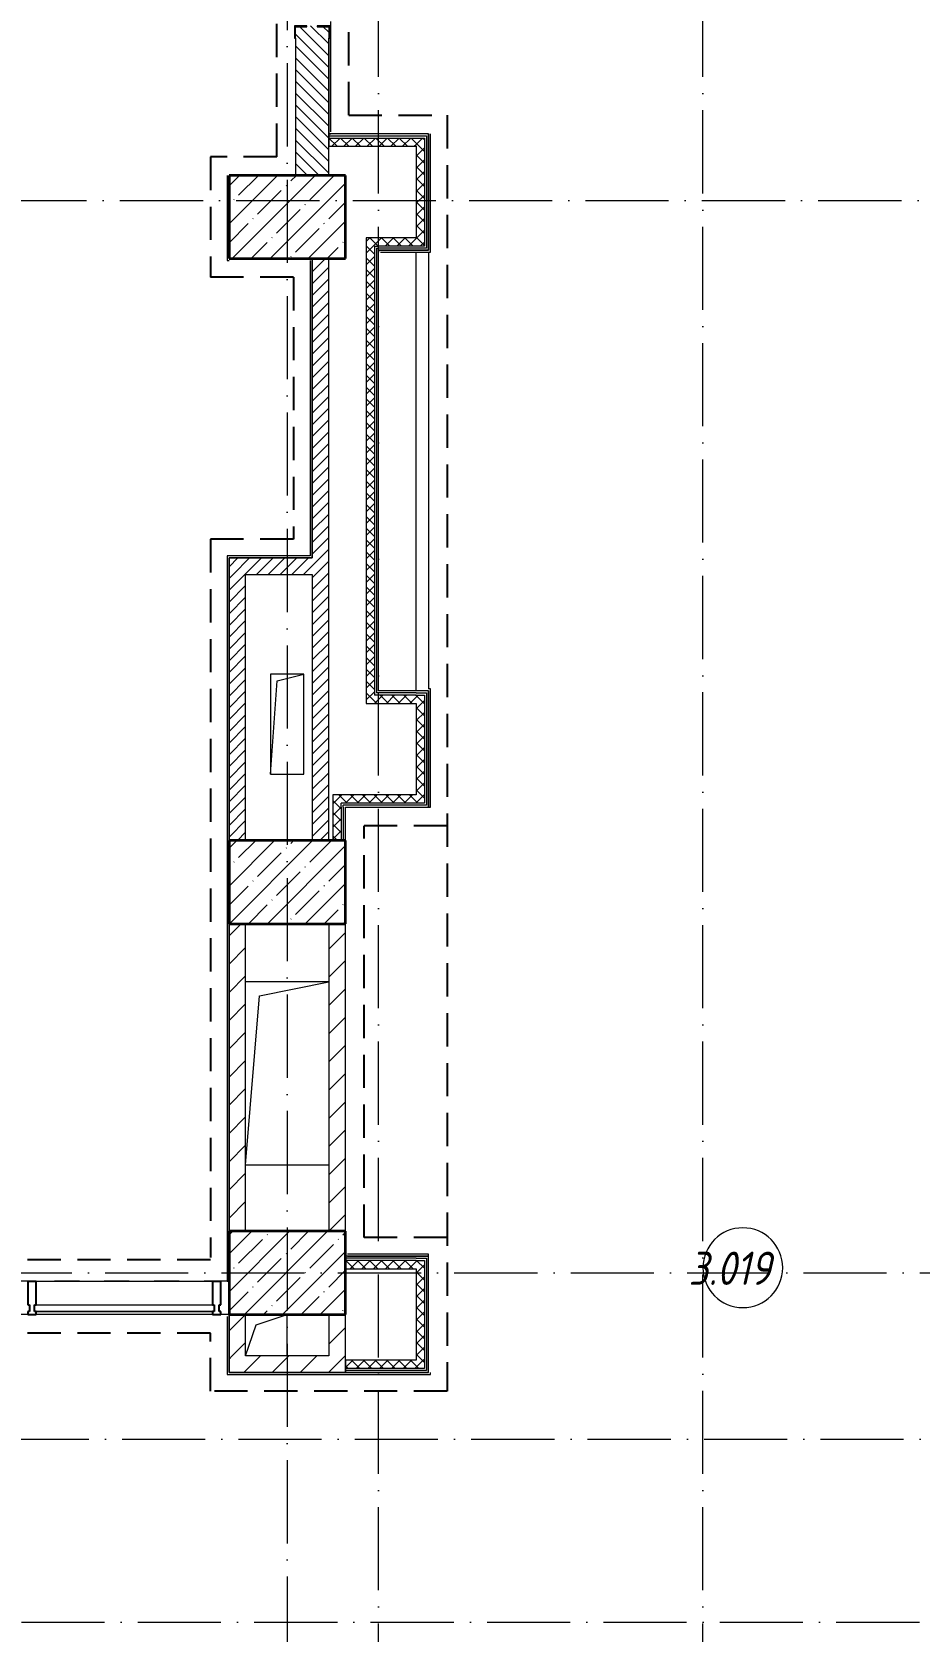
# Model space of a CAD drawing. Header units: millimetres. Extents: x -213536 to 1564669, y -45299 to 942238.
# Drawn here: x 513131 to 518466, y 520142 to 529765 of the extents above; entities that cross this region are included whole.
import ezdxf

# ---------------------------------------------------------------- set-up
doc = ezdxf.new("R2010")
doc.units = ezdxf.units.MM
for name, pattern in [('01 Штриховая _2 мм_', [300, 200, -100]), ('50_200_ШТРИХ_1Т_ш5_п1_п1_', [700, 500, -100, 0, -100]), ('Штрих короткий', [300, 150, -150]), ('Штриховая _2 мм - 1 мм_', [300, 200, -100])]:
    doc.linetypes.add(name, pattern=pattern)
for name, color, linetype, lineweight in [('0-1', 7, 'Continuous', 5), ('0-2', 7, 'Continuous', 9), ('3) ЖБ 4м', 3, 'Continuous', 30), ('Импосты витража', 7, 'Continuous', 9), ('Импосты витража-1', 7, 'Continuous', 25), ('Марки помещений', 7, 'Continuous', 9), ('Несущие колонны', 7, 'Continuous', 9), ('Несущие колонны-1', 7, 'Continuous', 35), ('Обобщенные модели', 7, 'Continuous', 9), ('Общие ребра', 7, 'Continuous', 9), ('Оси-2', 7, '50_200_ШТРИХ_1Т_ш5_п1_п1_', 9), ('Остекление-1', 7, 'Continuous', 9), ('Перемычка-1', 7, 'Штрих короткий', 9), ('Стены', 7, 'Continuous', 9), ('Стены-1', 7, 'Continuous', 13), ('Штриховка разреза-1', 7, 'Continuous', 9)]:
    doc.layers.add(name, color=color, linetype=linetype, lineweight=lineweight)
for name, color, linetype, lineweight, true_color in [('СТ-1_1', 7, 'Штриховая _2 мм - 1 мм_', 90, 0x888888), ('СТ-1_4', 7, '01 Штриховая _2 мм_', 90, 0xf69426), ('Штриховка разреза-3', 7, 'Continuous', 9, 0x0080ff)]:
    doc.layers.add(name, color=color, linetype=linetype, lineweight=lineweight, true_color=true_color)
doc.layers.get('0-2').off()
doc.styles.add('ISOCPEUR_I_6', font='isocpeui.ttf', dxfattribs={"width": 0.85, "height": 3.5})
pattern_1 = [(45, (0, 0), (-35.35534, 35.35534), [])]
pattern_2 = [(45, (0, 0), (-84.85281, 84.85281), [])]
pattern_3 = [(45, (0, 0), (-35.35534, 35.35534), []), (135, (0, 0), (-35.35534, -35.35534), [])]

# ---------------------------------------------------------------- blocks, each defined once
blk = doc.blocks.new('Ос 3 эт верх часть')
at = {"layer": 'Оси-2'}
for p, q in [((514666, 535177.6), (514666, 499613)), ((517166, 501490.4), (517166, 535177.6)), ((515216, 501490.4), (515216, 534749.3)), ((426847.2, 528752.4), (535374.3, 528752.4)), ((481366, 522302.4), (535374.3, 522302.4)), ((467466, 521302.4), (535374.3, 521302.4)), ((502566, 520202.4), (535374.3, 520202.4))]:
    blk.add_line(p, q, dxfattribs=at)
blk = doc.blocks.new('BSC_Колонна _Прямоугольная - 500х700-V135-АИ2_03_План отделки стен 3-го этажа _Часть 1_')
at = {"layer": 'Несущие колонны'}
h = blk.add_hatch(dxfattribs=at)
h.set_pattern_fill('FP_133', color=256, style=0, pattern_type=2)
h.set_pattern_definition([(315, (-77400, 85500), (114.04925, 114.04925), []), (315, (-77400, 85385.95), (114.04925, 114.04925), [201.613, -40.323, 3.353, -36.97])])
h.paths.add_polyline_path([(-250, 350), (-250, -350), (250, -350), (250, 350)], flags=0)
at = {"layer": 'Несущие колонны-1'}
for p, q in [((250, 350), (-250, 350)), ((-250, 350), (-250, -350)), ((250, -350), (250, 350)), ((-250, -350), (250, -350))]:
    blk.add_line(p, q, dxfattribs=at)
blk = doc.blocks.new('BSC_Колонна _Прямоугольная - 500х700-V138-АИ2_03_План отделки стен 3-го этажа _Часть 1_')
at = {"layer": 'Несущие колонны'}
h = blk.add_hatch(dxfattribs=at)
h.set_pattern_fill('FP_136', color=256, style=0, pattern_type=2)
h.set_pattern_definition([(315, (-79750, 85500), (114.04925, 114.04925), []), (315, (-79750, 85385.95), (114.04925, 114.04925), [201.613, -40.323, 3.353, -36.97])])
h.paths.add_polyline_path([(-250, 350), (-250, -350), (250, -350), (250, 350)], flags=0)
at = {"layer": 'Несущие колонны-1'}
for p, q in [((250, 350), (-250, 350)), ((-250, 350), (-250, -350)), ((250, -350), (250, 350)), ((-250, -350), (250, -350))]:
    blk.add_line(p, q, dxfattribs=at)
blk = doc.blocks.new('BSC_Колонна _Прямоугольная - 500х700-V141-АИ2_03_План отделки стен 3-го этажа _Часть 1_')
at = {"layer": 'Несущие колонны'}
h = blk.add_hatch(dxfattribs=at)
h.set_pattern_fill('FP_139', color=256, style=0, pattern_type=2)
h.set_pattern_definition([(315, (-83750, 85500), (114.04925, 114.04925), []), (315, (-83750, 85385.95), (114.04925, 114.04925), [201.613, -40.323, 3.353, -36.97])])
h.paths.add_polyline_path([(-250, 350), (-250, -350), (250, -350), (250, 350)], flags=0)
at = {"layer": 'Несущие колонны-1'}
for p, q in [((250, 350), (-250, 350)), ((-250, 350), (-250, -350)), ((250, -350), (250, 350)), ((-250, -350), (250, -350))]:
    blk.add_line(p, q, dxfattribs=at)
blk = doc.blocks.new('Прямоугольный импост - Импост структурный с накладкой - 180мм-26943387-АИ2_03_План отделки стен 3-го этажа _Часть 1_')
at = {"layer": 'Импосты витража-1'}
for p, q in [((-25, 0), (-25, 17)), ((-25, 17), (25, 17)), ((-15, 0), (-25, 0)), ((-15, -40), (-15, 0)), ((25, 0), (15, 0)), ((15, 0), (15, -40)), ((25, 17), (25, 0)), ((-25, -180), (-25, -40)), ((-25, -40), (-15, -40)), ((15, -40), (25, -40)), ((25, -40), (25, -180)), ((25, -180), (-25, -180))]:
    blk.add_line(p, q, dxfattribs=at)
blk = doc.blocks.new('PNS_Панель прямоугольная2 - Нр_Стекло - 40мм-35251813-АИ2_03_План отделки стен 3-го этажа _Часть 1_')
at = {"layer": 'Остекление-1'}
for p, q in [((-530, 40), (530, 40)), ((-540, 0), (540, 0)), ((530, 0), (-530, 0))]:
    blk.add_line(p, q, dxfattribs=at)
blk = doc.blocks.new('Прямоугольный импост - Импост структурный с накладкой - 180мм-35251795-АИ2_03_План отделки стен 3-го этажа _Часть 1_')
at = {"layer": 'Импосты витража'}
for p, q in [((85050, 77347), (83990, 77347)), ((85050, 77150), (83990, 77150))]:
    blk.add_line(p, q, dxfattribs=at)
blk = doc.blocks.new('154_Стойка_СКБ_Уголок - СМ-2480_200-28346303-АИ2_03_План отделки стен 3-го этажа _Часть 1_')
at = {"layer": 'Обобщенные модели'}
for p, q in [((125, 156), (125, 81)), ((200, 156), (125, 156)), ((131, 81), (131, 150)), ((131, 150), (200, 150)), ((200, 150), (200, 156)), ((125, 81), (131, 81)), ((131, 19), (125, 19)), ((125, 19), (125, -56)), ((131, -50), (131, 19)), ((125, -56), (200, -56)), ((200, -50), (131, -50)), ((200, -56), (200, -50))]:
    blk.add_line(p, q, dxfattribs=at)
blk = doc.blocks.new('AR_Отверстие прямоугольное _в плите_ - AR_Отверстие прямоугольное _в плите_-30459273-АИ2_03_План отделки стен 3-го этажа _Часть 1_')
at = {"layer": 'Обобщенные модели'}
for p, q in [((100, 300), (-100, 300)), ((-100, 300), (-100, -300)), ((-60, 260), (100, 300)), ((100, -300), (100, 300)), ((-100, -300), (-60, 260)), ((-100, -300), (100, -300))]:
    blk.add_line(p, q, dxfattribs=at)
blk = doc.blocks.new('AR_Отверстие прямоугольное _в плите_ - AR_Отверстие прямоугольное _в плите_-V231-АИ2_03_План отделки стен 3-го этажа _Часть 1_')
at = {"layer": 'Обобщенные модели'}
for p, q in [((-62.5, 62.5), (125, 125)), ((125, -125), (125, 125)), ((-125, -125), (-62.5, 62.5))]:
    blk.add_line(p, q, dxfattribs=at)
blk = doc.blocks.new('AR_Отверстие прямоугольное _в плите_ - AR_Отверстие прямоугольное _в плите_-30552711-АИ2_03_План отделки стен 3-го этажа _Часть 1_')
at = {"layer": 'Обобщенные модели'}
for p, q in [((250, 550), (-250, 550)), ((-166.7, 466.7), (250, 550)), ((-250, -550), (-166.7, 466.7)), ((-250, -550), (250, -550))]:
    blk.add_line(p, q, dxfattribs=at)
blk = doc.blocks.new('Проем_Дверь_Прямоугольный - 4600х2800h_витражные проемы-35262069-АИ2_03_План отделки стен 3-го этажа _Часть 1_')
at = {"layer": 'Перемычка-1'}
for p, q in [((2300, 100), (-2300, 100)), ((2300, -100), (-2300, -100))]:
    blk.add_line(p, q, dxfattribs=at)
blk = doc.blocks.new('0125-Р-ОО-Ш2-АР-о_23_10_2024_rvt-1-АИ2_03_План отделки стен 3-го этажа _Часть 1_')
at = {"layer": 'Штриховка разреза-1'}
h = blk.add_hatch(dxfattribs=at)
h.set_pattern_fill('FP_1', color=256, style=0, pattern_type=2)
h.set_pattern_definition([(135, (0, 0), (-35.35534, -35.35534), [])])
h.paths.add_polyline_path([(85550, 84000), (85750, 84000), (85750, 84894), (85681, 84894), (85681, 84900), (85619, 84900), (85619, 84894), (85550, 84894), (85550, 84825)], flags=0)
h.paths.add_polyline_path([(85619, 86600), (85681, 86600), (85681, 86606), (85750, 86606), (85750, 87000), (85550, 87000), (85550, 86606), (85619, 86606)], flags=0)
h = blk.add_hatch(dxfattribs=at)
h.set_pattern_fill('FP_38', color=256, style=0, pattern_type=2)
h.set_pattern_definition(pattern_1)
h.paths.add_polyline_path([(85750, 80000), (85750, 83500), (85650, 83500), (85650, 80000)], flags=0)
h = blk.add_hatch(dxfattribs=at)
h.set_pattern_fill('FP_38', color=256, style=0, pattern_type=2)
h.set_pattern_definition(pattern_1)
h.paths.add_polyline_path([(85650, 81600), (85650, 81700), (85150, 81700), (85150, 81600), (85250, 81600)], flags=0)
h = blk.add_hatch(dxfattribs=at)
h.set_pattern_fill('FP_38', color=256, style=0, pattern_type=2)
h.set_pattern_definition(pattern_1)
h.paths.add_polyline_path([(85250, 80000), (85250, 81600), (85150, 81600), (85150, 80000)], flags=0)
h = blk.add_hatch(dxfattribs=at)
h.set_pattern_fill('FP_121', color=256, style=0, pattern_type=2)
h.set_pattern_definition(pattern_2)
h.paths.add_polyline_path([(85250, 77650), (85250, 79500), (85150, 79500), (85150, 77650)], flags=0)
h = blk.add_hatch(dxfattribs=at)
h.set_pattern_fill('FP_121', color=256, style=0, pattern_type=2)
h.set_pattern_definition(pattern_2)
h.paths.add_polyline_path([(85850, 77650), (85850, 79500), (85750, 79500), (85750, 77650)], flags=0)
h = blk.add_hatch(dxfattribs=at)
h.set_pattern_fill('FP_121', color=256, style=0, pattern_type=2)
h.set_pattern_definition(pattern_2)
h.paths.add_polyline_path([(85250, 76900), (85250, 77150), (85150, 77150), (85150, 76900)], flags=0)
h = blk.add_hatch(dxfattribs=at)
h.set_pattern_fill('FP_121', color=256, style=0, pattern_type=2)
h.set_pattern_definition(pattern_2)
h.paths.add_polyline_path([(85850, 76900), (85850, 77150), (85750, 77150), (85750, 76900)], flags=0)
h = blk.add_hatch(dxfattribs=at)
h.set_pattern_fill('FP_121', color=256, style=0, pattern_type=2)
h.set_pattern_definition(pattern_2)
h.paths.add_polyline_path([(85150, 76800), (85850, 76800), (85850, 76900), (85150, 76900)], flags=0)
at = {"layer": 'Штриховка разреза-3'}
h = blk.add_hatch(dxfattribs=at)
h.set_pattern_fill('FP_149', color=256, style=0, pattern_type=2)
h.set_pattern_definition(pattern_3)
h.paths.add_polyline_path([(85750, 84175), (86275, 84175), (86275, 84225), (85750, 84225)], flags=0)
h = blk.add_hatch(dxfattribs=at)
h.set_pattern_fill('FP_149', color=256, style=0, pattern_type=2)
h.set_pattern_definition(pattern_3)
h.paths.add_polyline_path([(86275, 76875), (86325, 76875), (86325, 77475), (86275, 77475), (86275, 77425)], flags=0)
h.paths.add_polyline_path([(86325, 80225), (86325, 80875), (86275, 80875), (86275, 80225)], flags=0)
h.paths.add_polyline_path([(86325, 83575), (86325, 84225), (86275, 84225), (86275, 83575)], flags=0)
h = blk.add_hatch(dxfattribs=at)
h.set_pattern_fill('FP_149', color=256, style=0, pattern_type=2)
h.set_pattern_definition(pattern_3)
h.paths.add_polyline_path([(85975, 80825), (86025, 80825), (86025, 83625), (85975, 83625), (85975, 82111.7)], flags=0)
h = blk.add_hatch(dxfattribs=at)
h.set_pattern_fill('FP_149', color=256, style=0, pattern_type=2)
h.set_pattern_definition(pattern_3)
h.paths.add_polyline_path([(86050, 83575), (86275, 83575), (86275, 83625), (86025, 83625), (86025, 83575), (86037.5, 83575)], flags=0)
h = blk.add_hatch(dxfattribs=at)
h.set_pattern_fill('FP_149', color=256, style=0, pattern_type=2)
h.set_pattern_definition(pattern_3)
h.paths.add_polyline_path([(86025, 80825), (86275, 80825), (86275, 80875), (86025, 80875)], flags=0)
h = blk.add_hatch(dxfattribs=at)
h.set_pattern_fill('FP_149', color=256, style=0, pattern_type=2)
h.set_pattern_definition(pattern_3)
h.paths.add_polyline_path([(86275, 80225), (86275, 80275), (85775, 80275), (85775, 80225), (86029, 80225)], flags=0)
h = blk.add_hatch(dxfattribs=at)
h.set_pattern_fill('FP_149', color=256, style=0, pattern_type=2)
h.set_pattern_definition(pattern_3)
h.paths.add_polyline_path([(85775, 80000), (85825, 80000), (85825, 80225), (85775, 80225), (85775, 80200)], flags=0)
h = blk.add_hatch(dxfattribs=at)
h.set_pattern_fill('FP_149', color=256, style=0, pattern_type=2)
h.set_pattern_definition(pattern_3)
h.paths.add_polyline_path([(86275, 77425), (86275, 77475), (85850, 77475), (85850, 77425), (86029, 77425)], flags=0)
h = blk.add_hatch(dxfattribs=at)
h.set_pattern_fill('FP_149', color=256, style=0, pattern_type=2)
h.set_pattern_definition(pattern_3)
h.paths.add_polyline_path([(86325, 76825), (86325, 76875), (85850, 76875), (85850, 76825), (86029, 76825)], flags=0)
at = {"layer": 'Общие ребра'}
for p, q in [((85750, 84237.5), (86275, 84237.5)), ((85750, 84225), (86275, 84225)), ((86275, 84237.5), (86325, 84237.5)), ((86275, 84225), (86325, 84225)), ((86325, 84237.5), (86337.5, 84237.5)), ((86325, 84225), (86325, 83575)), ((86337.5, 84237.5), (86337.5, 83562.5)), ((86025, 83575), (86025, 80875)), ((86025, 83575), (86037.5, 83575)), ((86037.5, 83575), (86050, 83575)), ((86037.5, 83562.5), (86037.5, 80887.5)), ((86037.5, 83562.5), (86050, 83562.5)), ((86275, 83575), (86050, 83575)), ((86275, 83562.5), (86050, 83562.5)), ((86325, 83575), (86275, 83575)), ((86325, 83562.5), (86275, 83562.5)), ((86337.5, 83562.5), (86325, 83562.5)), ((86037.5, 80875), (86025, 80875)), ((86050, 80887.5), (86037.5, 80887.5)), ((86050, 80875), (86037.5, 80875)), ((86275, 80887.5), (86050, 80887.5)), ((86275, 80875), (86050, 80875)), ((86275, 80887.5), (86325, 80887.5)), ((86275, 80875), (86325, 80875)), ((86325, 80887.5), (86337.5, 80887.5)), ((86325, 80875), (86325, 80225)), ((86337.5, 80887.5), (86337.5, 80212.5)), ((86275, 80225), (85825, 80225)), ((85825, 80212.5), (85825, 80225)), ((85825, 80200), (85825, 80212.5)), ((85825, 80200), (85825, 80000)), ((86275, 80212.5), (85837.5, 80212.5)), ((85837.5, 80200), (85837.5, 80212.5)), ((85837.5, 80200), (85837.5, 80000)), ((86325, 80225), (86275, 80225)), ((86325, 80212.5), (86275, 80212.5)), ((86337.5, 80212.5), (86325, 80212.5)), ((86275, 77487.5), (85850, 77487.5)), ((86275, 77475), (85850, 77475)), ((86275, 77487.5), (86325, 77487.5)), ((86275, 77475), (86325, 77475)), ((86325, 77487.5), (86337.5, 77487.5)), ((86325, 77475), (86325, 76875)), ((86337.5, 77487.5), (86337.5, 76875)), ((86325, 76825), (85850, 76825)), ((86337.5, 76812.5), (85850, 76812.5)), ((86325, 76875), (86325, 76825)), ((86337.5, 76875), (86337.5, 76825)), ((86337.5, 76825), (86337.5, 76812.5))]:
    blk.add_line(p, q, dxfattribs=at)
at = {"layer": 'Стены'}
for p, q in [((86275, 80900), (86275, 83538)), ((86350, 83538), (86350, 80912))]:
    blk.add_line(p, q, dxfattribs=at)
at = {"layer": 'Стены-1'}
for p, q in [((85550, 84825), (85550, 84000)), ((85750, 84000), (85750, 84825)), ((86275, 84250), (85750, 84250)), ((85750, 84250), (85750, 84175)), ((86337.5, 84250), (86275, 84250)), ((86350, 84250), (86337.5, 84250)), ((86350, 83550), (86350, 84250)), ((85750, 84175), (86275, 84175)), ((86275, 84175), (86275, 83625)), ((86025, 83625), (85975, 83625)), ((85975, 83625), (85975, 80825)), ((86050, 83625), (86025, 83625)), ((86275, 83625), (86050, 83625)), ((86050, 80900), (86050, 83550)), ((86050, 83550), (86275, 83550)), ((86275, 83550), (86337.5, 83550)), ((86337.5, 83550), (86350, 83550)), ((85650, 83500), (85650, 81700)), ((85750, 80000), (85750, 83500)), ((85650, 81700), (85150, 81700)), ((85150, 81700), (85150, 81600)), ((85150, 81600), (85150, 80000)), ((85250, 81600), (85650, 81600)), ((85250, 80000), (85250, 81600)), ((85650, 81600), (85650, 80000)), ((86275, 80900), (86050, 80900)), ((86337.5, 80900), (86275, 80900)), ((86350, 80900), (86337.5, 80900)), ((86350, 80200), (86350, 80900)), ((85975, 80825), (86025, 80825)), ((86025, 80825), (86050, 80825)), ((86050, 80825), (86275, 80825)), ((86275, 80825), (86275, 80275)), ((86275, 80275), (85775, 80275)), ((85775, 80275), (85775, 80225)), ((85775, 80225), (85775, 80200)), ((85775, 80200), (85775, 80000)), ((85850, 80200), (86275, 80200)), ((85850, 80000), (85850, 80200)), ((86275, 80200), (86337.5, 80200)), ((86337.5, 80200), (86350, 80200)), ((85150, 79500), (85150, 77650)), ((85250, 77650), (85250, 79500)), ((85750, 79500), (85750, 77650)), ((85850, 77650), (85850, 79500)), ((86275, 77500), (85850, 77500)), ((86337.5, 77500), (86275, 77500)), ((86350, 77500), (86337.5, 77500)), ((86350, 76875), (86350, 77500)), ((85850, 77425), (86275, 77425)), ((86275, 77425), (86275, 76875)), ((85150, 77150), (85150, 76900)), ((85250, 76900), (85250, 77150)), ((85750, 77150), (85750, 76900)), ((85850, 76900), (85850, 77150)), ((85150, 76900), (85150, 76800)), ((85750, 76900), (85250, 76900)), ((85850, 76800), (85850, 76900)), ((85150, 76800), (85850, 76800)), ((86275, 76875), (85850, 76875)), ((85850, 76875), (85850, 76800)), ((85850, 76800), (86350, 76800)), ((86350, 76812.5), (86350, 76875)), ((86350, 76800), (86350, 76812.5))]:
    blk.add_line(p, q, dxfattribs=at)
at = {"layer": '0-2'}
for name, p, rotation in [('154_Стойка_СКБ_Уголок - СМ-2480_200-28346303-АИ2_03_План отделки стен 3-го этажа _Часть 1_', (85600, 85025), 269.9999999999999), ('BSC_Колонна _Прямоугольная - 500х700-V141-АИ2_03_План отделки стен 3-го этажа _Часть 1_', (85500, 83750), 89.9999999999999), ('BSC_Колонна _Прямоугольная - 500х700-V138-АИ2_03_План отделки стен 3-го этажа _Часть 1_', (85500, 79750), 89.9999999999999), ('BSC_Колонна _Прямоугольная - 500х700-V135-АИ2_03_План отделки стен 3-го этажа _Часть 1_', (85500, 77400), 89.9999999999999)]:
    blk.add_blockref(name, p, dxfattribs=dict(at, rotation=rotation))
for name, p in [('AR_Отверстие прямоугольное _в плите_ - AR_Отверстие прямоугольное _в плите_-30459273-АИ2_03_План отделки стен 3-го этажа _Часть 1_', (85500, 80699.7)), ('AR_Отверстие прямоугольное _в плите_ - AR_Отверстие прямоугольное _в плите_-30552711-АИ2_03_План отделки стен 3-го этажа _Часть 1_', (85500, 78600)), ('Проем_Дверь_Прямоугольный - 4600х2800h_витражные проемы-35262069-АИ2_03_План отделки стен 3-го этажа _Часть 1_', (82850, 77250)), ('Прямоугольный импост - Импост структурный с накладкой - 180мм-35251795-АИ2_03_План отделки стен 3-го этажа _Часть 1_', (0, 0)), ('PNS_Панель прямоугольная2 - Нр_Стекло - 40мм-35251813-АИ2_03_План отделки стен 3-го этажа _Часть 1_', (84520, 77167)), ('AR_Отверстие прямоугольное _в плите_ - AR_Отверстие прямоугольное _в плите_-V231-АИ2_03_План отделки стен 3-го этажа _Часть 1_', (85375, 77025))]:
    blk.add_blockref(name, p, dxfattribs=at)
at = {"layer": '0-2', "extrusion": (0, 0, -1), "rotation": 180}
for p in [(-83965, 77167), (-85075, 77167)]:
    blk.add_blockref('Прямоугольный импост - Импост структурный с накладкой - 180мм-26943387-АИ2_03_План отделки стен 3-го этажа _Часть 1_', p, dxfattribs=at)
blk = doc.blocks.new('AI_Марка_Помещение_х1__Общий_E___ISO-2_1K_ - Номер-16210215-АИ2_03_План отделки стен 3-го этажа _Часть 1_')
at = {"layer": 'Марки помещений'}
for start, end in [(360, 180), (180, 360)]:
    blk.add_arc((0.039, 0.312), 2.4, start, end, dxfattribs=at)
blk = doc.blocks.new('3этВверх')
at = {"layer": 'Общие ребра'}
for p, q in [((515516, 525102.4), (515528, 525102.4)), ((515516, 522402.4), (515516, 522414.4))]:
    blk.add_line(p, q, dxfattribs=at)
at = {"layer": 'СТ-1_1', "lineweight": 25}
for p, q in [((515036, 529264.4), (515036, 532040.4)), ((514604, 529014.4), (514604, 531790.4)), ((515036, 529264.4), (515628, 529264.4)), ((515628, 529264.4), (515628, 521590.4)), ((514604, 529014.4), (514204, 529014.4)), ((514204, 529014.4), (514204, 528290.4)), ((514704, 528290.4), (514204, 528290.4)), ((514704, 528290.4), (514704, 526714.4)), ((514704, 526714.4), (514204, 526714.4)), ((514204, 526714.4), (514204, 522394.4)), ((514204, 522380.4), (509828, 522380.4)), ((514204, 521940.4), (509324, 521940.4)), ((514204, 521590.4), (514204, 521940.4)), ((515628, 521590.4), (514204, 521590.4))]:
    blk.add_line(p, q, dxfattribs=at)
at = {"layer": 'СТ-1_4', "lineweight": 25}
for p, q in [((515128, 522514.4), (515128, 524990.4)), ((515628, 524990.4), (515128, 524990.4)), ((515628, 522514.4), (515128, 522514.4))]:
    blk.add_line(p, q, dxfattribs=at)
at = {"layer": 'Стены-1'}
for p, q in [((514928, 529164.4), (514928, 529827.4)), ((514916, 529727.4), (514916, 529152.4)), ((514916, 529152.4), (514928, 529152.4)), ((515516, 529152.4), (515516, 528452.4)), ((515528, 528440.4), (515528, 529152.4)), ((514304, 528902.4), (514304, 528390.4)), ((514304, 528390.4), (514316, 528390.4)), ((514804, 528390.4), (514804, 526614.4)), ((514816, 526602.4), (514816, 528390.4)), ((515516, 528452.4), (515216, 528452.4)), ((515216, 528452.4), (515216, 528440.4)), ((515228, 528440.4), (515528, 528440.4)), ((514804, 526614.4), (514304, 526614.4)), ((514304, 526614.4), (514304, 522252.4)), ((514316, 526602.4), (514816, 526602.4)), ((514316, 524902.4), (514316, 526602.4)), ((515528, 525814.4), (515516, 525814.4)), ((515516, 525802.4), (515516, 525102.4)), ((515528, 525102.4), (515528, 525814.4)), ((514316, 522552.4), (514316, 524402.4)), ((515516, 522414.4), (515028, 522414.4)), ((515028, 522402.4), (515516, 522402.4)), ((514304, 522252.4), (514316, 522252.4)), ((514316, 522052.4), (514304, 522052.4)), ((514304, 522040.4), (514304, 521690.4)), ((514316, 521702.4), (514316, 522052.4)), ((514304, 521690.4), (515528, 521690.4)), ((515516, 521702.4), (514316, 521702.4)), ((515528, 521690.4), (515528, 521702.4))]:
    blk.add_line(p, q, dxfattribs=at)
at = {"layer": '0-1'}
blk.add_blockref('0125-Р-ОО-Ш2-АР-о_23_10_2024_rvt-1-АИ2_03_План отделки стен 3-го этажа _Часть 1_', (429166, 444902.4), dxfattribs=at)
at = {"layer": 'Марки помещений', "xscale": 99.99999999999993, "yscale": 99.99999999999993, "zscale": 99.99999999999993}
blk.add_blockref('AI_Марка_Помещение_х1__Общий_E___ISO-2_1K_ - Номер-16210215-АИ2_03_План отделки стен 3-го этажа _Часть 1_', (517402.4, 522302.1), dxfattribs=at)
at = {"layer": 'Марки помещений', "insert": (517079.7, 522429.9), "char_height": 200, "width": 737.552, "attachment_point": 1, "style": 'ISOCPEUR_I_6'}
blk.add_mtext('3.019', dxfattribs=at)

msp = doc.modelspace()

# ---------------------------------------------------------------- block references
at = {"color": 5, "lineweight": 30}
msp.add_blockref('Ос 3 эт верх часть', (0, 0), dxfattribs=at)
at = {"layer": '3) ЖБ 4м'}
msp.add_blockref('3этВверх', (0, 0), dxfattribs=at)

doc.saveas('drawing.dxf')
